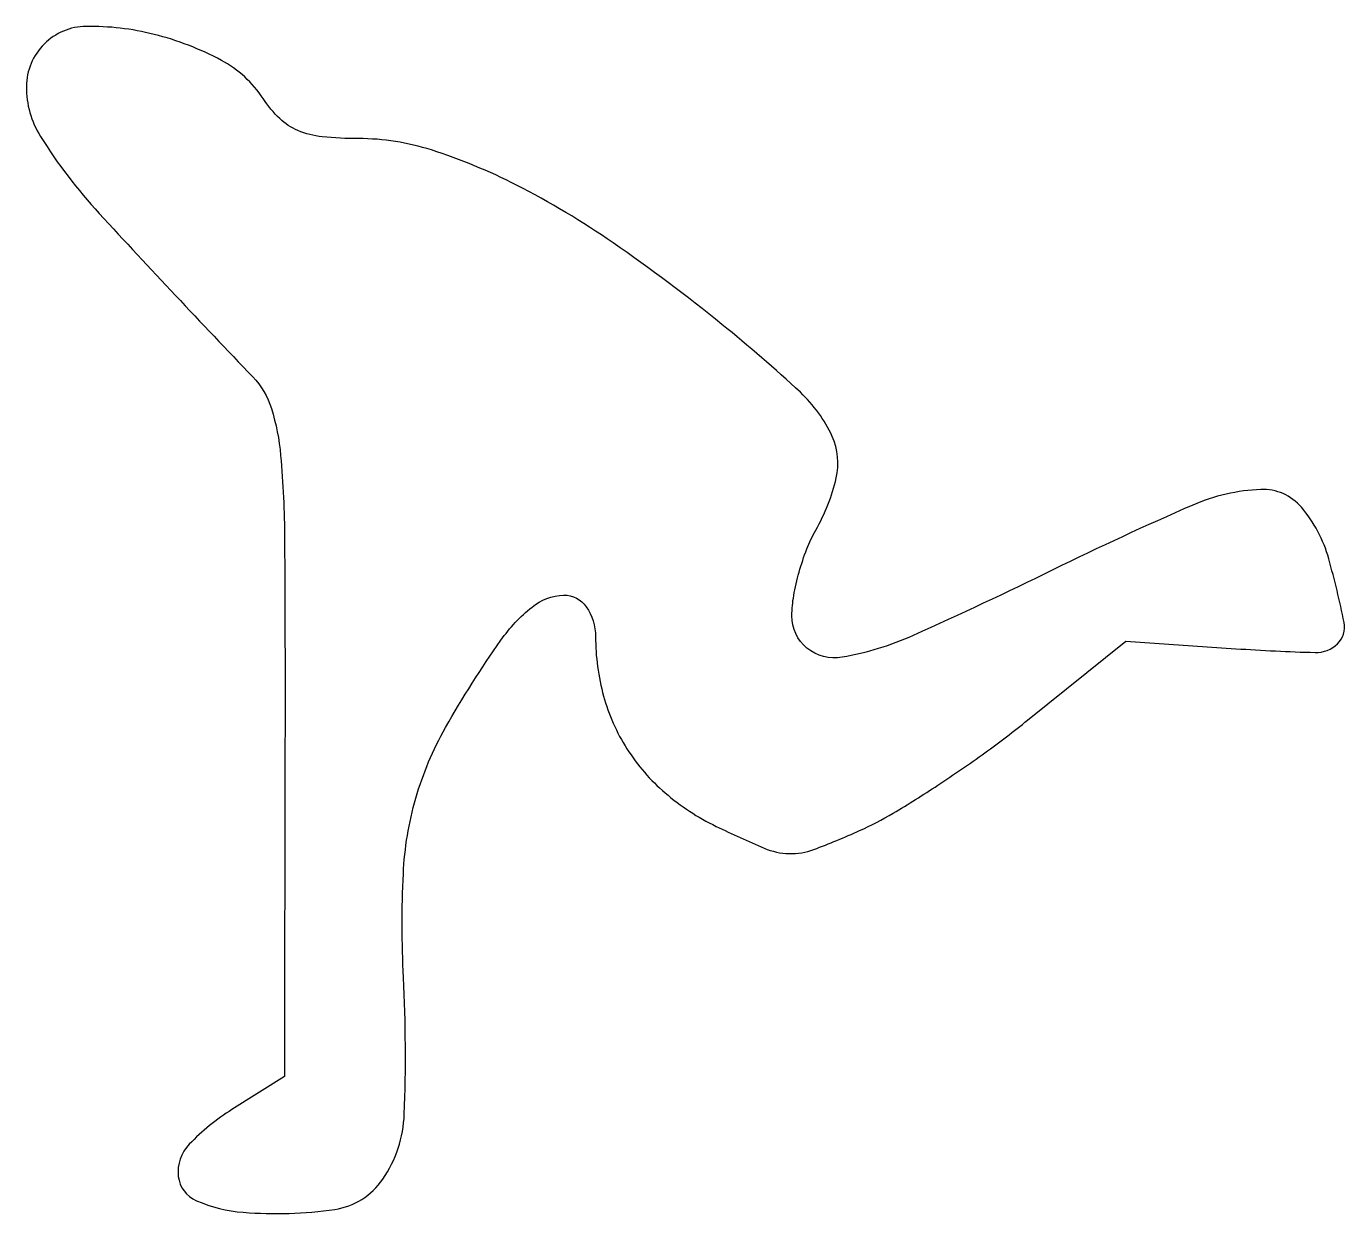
# Model space of a CAD drawing. Extents: x 0.1 to 80.9, y 0.1 to 72.9.
import ezdxf

# ---------------------------------------------------------------- set-up
doc = ezdxf.new("R2010")
doc.units = 0

msp = doc.modelspace()

# ---------------------------------------------------------------- linework, layer by layer
msp.add_lwpolyline([(1.2, 71.8, 0.196657), (0.106534, 69.192222, 0.143045), (0.971566, 66.131952, 0.046157), (4.57271, 61.413404, 0.004975), (13.982829, 51.39476, -0.11599), (15.125357, 49.458518, -0.053658), (15.694811, 46.574249, -0.020441), (15.935941, 41.429937, -0.001963), (15.96148, 28.89476), (15.92296, 8.5), (12.71148, 6.479331, 0.060507), (10.092684, 4.350838, 0.222847), (9.421254, 2.383665, 0.271034), (10.530954, 0.889983, 0.080377), (13.404677, 0.180413, 0.057057), (19.012447, 0.361754, 0.209344), (21.955915, 2.203244, 0.141029), (23.274341, 6.197561, 0.022157), (23.226634, 14.567204, -0.024234), (23.216781, 20.934594, -0.058614), (23.983904, 25.570016, -0.05877), (25.804262, 29.893601, -0.024471), (29.198679, 35.25, -0.069957), (31.105721, 37.282923, -0.161408), (33.044871, 38.007505, -0.258392), (34.434977, 37.304554, -0.15034), (35, 35.467881, 0.067161), (35.491018, 31.828836, 0.074649), (36.926736, 28.590072, 0.073975), (39.26359, 25.893016, 0.064312), (42.392201, 23.840111, 0.013045), (45.343352, 22.500326, 0.092758), (46.871348, 22.166508, 0.097975), (48.381676, 22.418349, 0.015349), (51.186345, 23.575313, 0.028832), (53.247069, 24.647076, 0.011108), (55.980748, 26.358872, 0.010955), (58.870533, 28.351088, 0.013277), (61.486935, 30.348508), (67.5, 35.197016), (74.25, 34.732028, 0.010486), (79.113534, 34.499342, 0.201497), (80.495278, 35.036597, 0.256708), (80.89441, 36.328126, 0.017015), (79.949571, 40.242205, 0.108985), (78.270447, 43.405431, 0.230422), (75.78867, 44.492186, 0.092993), (71.614168, 43.533888, 0.011286), (63.036972, 39.561992, -0.008634), (54.472377, 35.540628, -0.062018), (50.11535, 34.203177, -0.218237), (47.959871, 34.766849, -0.228393), (47.035435, 36.75, -0.040678), (47.152064, 37.984475, -0.02414), (47.480268, 39.426563, -0.024057), (47.949792, 40.842674, -0.037782), (48.5, 42, 0.072529), (49.757465, 45.199163, 0.165849), (49.504498, 47.745987, 0.099024), (47.555751, 50.44637, 0.016951), (42.75, 54.613794, 0.018925), (36.075038, 59.611014, 0.033079), (30.148014, 63.153044, 0.040654), (24.937252, 65.302627, 0.077654), (20.474089, 66, -0.0251), (18.241003, 66.112172, -0.074213), (16.756475, 66.488918, -0.093018), (15.639935, 67.223943, -0.055823), (14.624466, 68.450385, 0.125173), (12.06534, 70.795114, 0.062113), (7.93157, 72.391744, 0.063955), (3.768018, 72.880216, 0.196068)], format="xyb", close=True)

doc.saveas('drawing.dxf')
